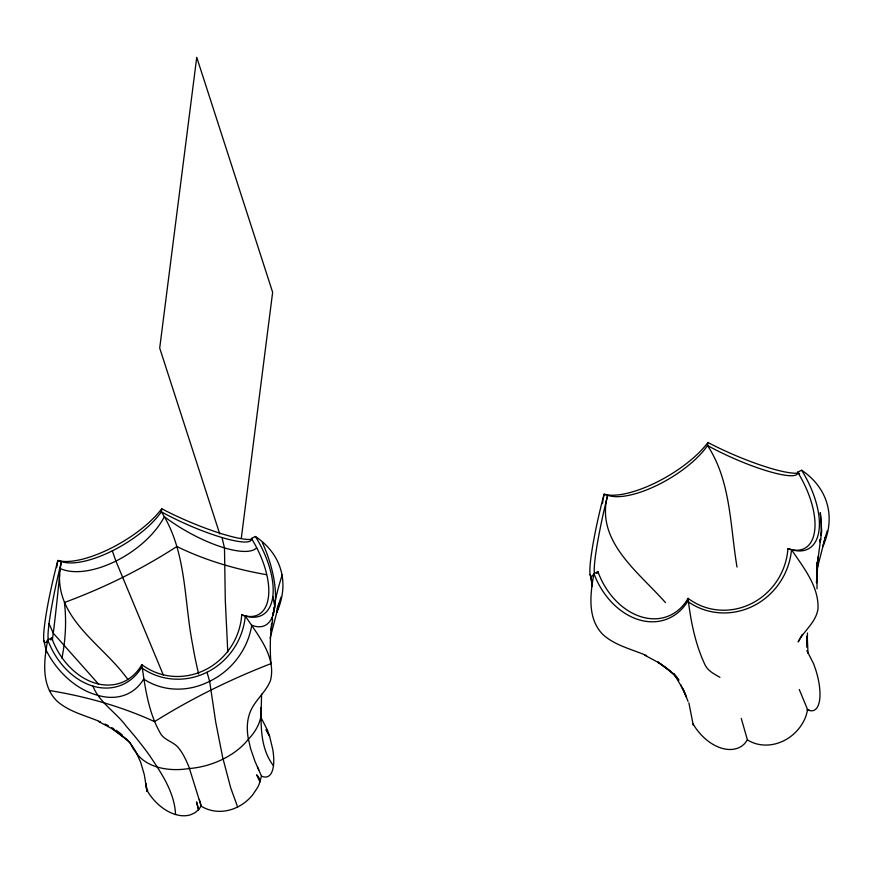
<?xml version="1.0" encoding="UTF-8"?>
<svg xmlns="http://www.w3.org/2000/svg" width="873" height="873" viewBox="0 0 873 873"><rect width="100%" height="100%" fill="white"/><g stroke="black" fill="none" stroke-linecap="round" stroke-linejoin="round"><path stroke-width="1.31" d="M59.56 574.543C57.52 619.972 102.643 644.961 126.443 677.59A110.063 57.716 41 0 1 128.025 679.62M807.481 633.001L807.165 647.428L807.209 635.839L808.016 653.255M816.681 572.83L817.357 562.059M261.573 694.1C261.213 717.999 258.081 745.618 273.456 765.752M821.035 534.854L821.373 523.145L820.293 512.658L821.722 531.1L817.314 563.903L818.263 556.854L816.528 582.891L816.888 568.225L817.03 588.773M816.648 573.823L817.379 562.125M821.067 535.236L821.253 533.043M820.522 538.99L820.238 541.358L820.565 538.87M100.384 721.884C85.674 715.467 69.12 711.975 56.887 700.986C40.835 685.065 43.999 660.086 47.731 639.92A67.788 6.755 -76.5 0 1 44.676 624.206A67.788 6.755 -76.5 0 1 57.858 560.455L61.448 561.525A64.22 24.411 -30.7 0 0 112.322 550.841A64.22 24.411 -30.7 0 0 161.319 511.785A64.22 11.687 23.7 0 0 222.015 537.539A64.22 11.687 23.7 0 0 251.446 538.466A64.22 31.155 60.5 0 1 268.437 597.067A64.22 31.155 60.5 0 1 241.712 614.887A64.22 61.285 -61.1 0 1 205.155 669.897A64.22 61.285 -61.1 0 1 141.841 664.626C145.158 688.23 148.672 713.918 161.309 734.826C166.165 740.991 174.873 742.279 179.325 748.947A110.063 24.368 83.1 0 1 189.059 767.302L201.183 806.128L198.389 809.882L194.843 812.785L190.663 814.738A40.42 27.194 54.2 0 1 146.762 790.021L144.34 774.809L140.597 762.064L135.719 751.511A110.063 82.084 -37.9 0 0 126.716 739.235M251.893 539.318A67.788 11.469 23.1 0 1 161.701 508.741L161.319 511.785C186.811 551.169 183.865 600.209 192.617 644.634A110.063 24.368 83.1 0 0 198.684 674.032M241.286 538.401L272.638 292.269L196.741 57.312L159.704 348.076L219.756 533.97M646.598 655.623C631.888 649.196 615.345 645.714 603.101 634.715C587.049 618.804 590.213 593.826 593.946 573.659A67.788 6.755 -76.5 0 1 590.89 557.945A67.788 6.755 -76.5 0 1 604.072 494.194L607.663 495.253A64.22 24.411 -30.7 0 0 658.537 484.58A64.22 24.411 -30.7 0 0 707.534 445.514A64.22 11.687 23.7 0 0 768.24 471.267A64.22 11.687 23.7 0 0 797.66 472.206A64.22 31.155 60.5 0 1 814.651 530.795A64.22 31.155 60.5 0 1 787.926 548.626A64.22 61.285 -61.1 0 1 751.369 603.636A64.22 61.285 -61.1 0 1 688.066 598.354C690.63 620.812 695.257 644.176 705.046 664.899C708.068 671.097 714.332 674.076 719.974 677.339M798.108 473.057A67.788 11.469 23.1 0 1 707.916 442.48L707.534 445.514C731.105 481.438 730.046 526.168 737.019 567.057M271.099 630.175L272.638 619.59M820.085 541.795L820.478 539.132M820.096 541.937L820.478 539.536M56.647 567.461L57.858 560.455A67.788 24.793 -30.5 0 0 110.467 548.473A67.788 24.793 -30.5 0 0 161.701 508.741M59.822 570.898L61.448 561.525A64.22 5.718 -77.2 0 0 48.233 639.505M602.446 503.568L602.861 501.189M603.057 500.022L604.072 494.194A67.788 24.793 -30.5 0 0 656.692 482.202A67.788 24.793 -30.5 0 0 707.916 442.48M272.256 618.684L272.06 619.655A462.886 297.54 -17.9 0 1 272.387 617.167M270.117 638.228L279.044 603.69L276.763 612.388C289.803 583.459 281.924 554.377 255.429 536.491L251.446 538.466M816.67 570.658L825.258 537.43L822.977 546.116C836.018 517.198 828.139 488.116 801.643 470.22L797.66 472.206L799.635 473.919M272.878 615.574L274.799 606.288A71.542 31.603 67.4 0 0 262.315 542.504M199.339 799.439L201.183 806.128A40.42 35.848 -46.4 0 0 253.181 794.179C256.848 788.046 263.799 781.51 256.586 774.82L259.914 781.673M259.696 782.448L261.485 776.097A40.42 15.365 70.9 0 0 272.725 749.187L269.604 736.365L266.058 729.632L269.331 735.579M806.87 650.614L813.581 663.698L815.819 670.104A40.42 15.365 70.9 0 1 807.7 709.836L805.91 716.187A40.42 35.848 -46.4 0 1 747.408 739.868L744.604 743.621A40.42 27.194 54.2 0 1 692.987 723.75L688.884 702.874M281.139 596.903L276.981 609.07M824.669 539.121L827.353 530.631M147.712 790.294L146.991 791.244L145.944 783.768L146.959 791.08M802.276 634.344L798.184 641.95C804.142 630.448 816.244 622.187 818.001 608.645C818.907 586.154 803.302 567.385 791.516 549.684L787.926 548.626M198.389 809.882L196.534 801.883L198.728 809.424M141.841 664.626A64.22 48.572 67.6 0 1 95.463 683.21A64.22 48.572 67.6 0 1 51.714 637.934L47.731 639.92A67.788 51.627 68.8 0 0 92.942 686.102C99.304 702.667 116.109 712.237 126.389 726.412C134.42 735.623 142.135 745.116 149.261 755.047C161.287 772.965 174.633 792.215 175.538 814.52M688.066 598.354A64.22 48.572 67.6 0 1 641.677 616.938A64.22 48.572 67.6 0 1 597.929 571.673L593.946 573.659A67.788 51.627 68.8 0 0 639.156 619.841A67.788 51.627 68.8 0 0 687.673 601.399A67.788 64.94 -62.9 0 0 753.224 606.004A67.788 64.94 -62.9 0 0 791.516 549.684A67.788 33.392 59.6 0 0 819.027 530.271A67.788 33.392 59.6 0 0 801.643 470.22M241.712 614.887L245.302 615.956C257.48 634.835 276.479 656.245 270.499 680.449C265.676 692.966 253.563 701.074 249.471 714.016A110.063 57.716 41 0 0 248.161 737.871L250.627 748.718L254.992 761.387L261.485 776.097M104.924 724.033L108.328 725.638M644.623 655.132L659.279 663L666.285 667.78L676.706 677.044L670.715 671.402L657.707 661.92L672.887 673.421L678.932 680.198L673.891 673.77L683.701 690.39L688.022 701.412M98.409 721.393L113.064 729.271L126.672 739.693L120.07 734.04M111.624 727.591L113.817 728.9M111.482 728.18L124.49 737.663L130.492 743.305M665.499 602.665C639.08 572.415 595.026 541.435 607.663 495.253A64.22 5.718 -77.2 0 0 594.448 573.245M98.54 684.105L53.264 633.165L49.041 623.682M680.602 684.607L686.549 697.265M261.66 718.839L267.367 729.959L269.604 736.365M682.271 687.749L685.632 694.843M807.7 709.836L799.264 689.484M257.415 766.876L258.735 769.866M237.631 806.979L230.701 787.85L222.735 757.677L215.718 722.146L209.64 681.289L207.01 672.265A67.788 64.94 -62.9 0 0 245.302 615.956A67.788 33.392 59.6 0 0 272.812 596.532A67.788 33.392 59.6 0 0 255.429 536.491M163.469 675.331L115.902 561.077L112.322 550.841M741.253 718.37L747.408 739.868M222.015 537.539L224.481 547.895L225.299 600.297L227.777 651.891M590.137 574.478L592.374 584.495L590.934 576.224L592.047 586.35M43.923 640.749L45.876 649.512M272.812 596.532L274.799 606.288A71.542 29.507 65.9 0 1 251.773 625.221A71.542 66.064 -48.5 0 1 209.64 681.289A71.542 65.573 -53.7 0 1 143.674 679.063A71.542 50.132 60.5 0 1 96.696 694.984A71.542 51.725 58.5 0 1 46.105 650.178L45.833 652.622M146.762 790.021L146.991 791.244M692.987 723.75L693.206 724.983A40.42 1.921 -85.7 0 0 693.522 725.07M809.304 710.065A36.611 13.27 72.5 0 1 806.827 709.967M597.929 571.673A64.22 5.718 -77.2 0 1 596.816 573.583M116.011 730.199A110.063 82.084 -37.9 0 1 122.285 734.99M49.477 690.51A462.886 297.54 -17.9 0 1 154.554 721.622A462.886 297.54 -17.9 0 1 270.968 663.644A462.886 297.54 -17.9 0 1 271.623 623.377M130.895 744.058A61.045 39.241 -17.9 0 0 133.853 749.7L136.308 752.777A61.045 39.241 -17.9 0 0 183.799 769.244L189.506 768.524A61.045 39.241 -17.9 0 0 245.193 742.967L248.456 739.169A61.045 39.241 -17.9 0 0 260.896 707.665M92.942 686.102A67.788 51.627 68.8 0 0 141.459 667.67A67.788 64.94 -62.9 0 0 207.01 672.265M51.714 637.934A64.22 5.718 -77.2 0 1 50.601 639.854M52.315 640.389A68.41 1.724 -84.3 0 0 60.237 568.519A68.41 36.055 -32.8 0 0 164.353 516.663A68.41 21.563 29.4 0 0 256.64 547.829M61.939 658.144A383.618 246.579 -17.9 0 0 64.416 602.49A383.618 246.579 -17.9 0 0 176.859 546.498A383.618 246.579 -17.9 0 0 266.396 574.652M272.747 614.679A462.886 297.54 -17.9 0 1 273.14 612.191M273.555 609.703A462.886 297.54 -17.9 0 1 274.002 607.204M274.471 604.705A462.886 297.54 -17.9 0 1 282.317 574.554"/></g></svg>
